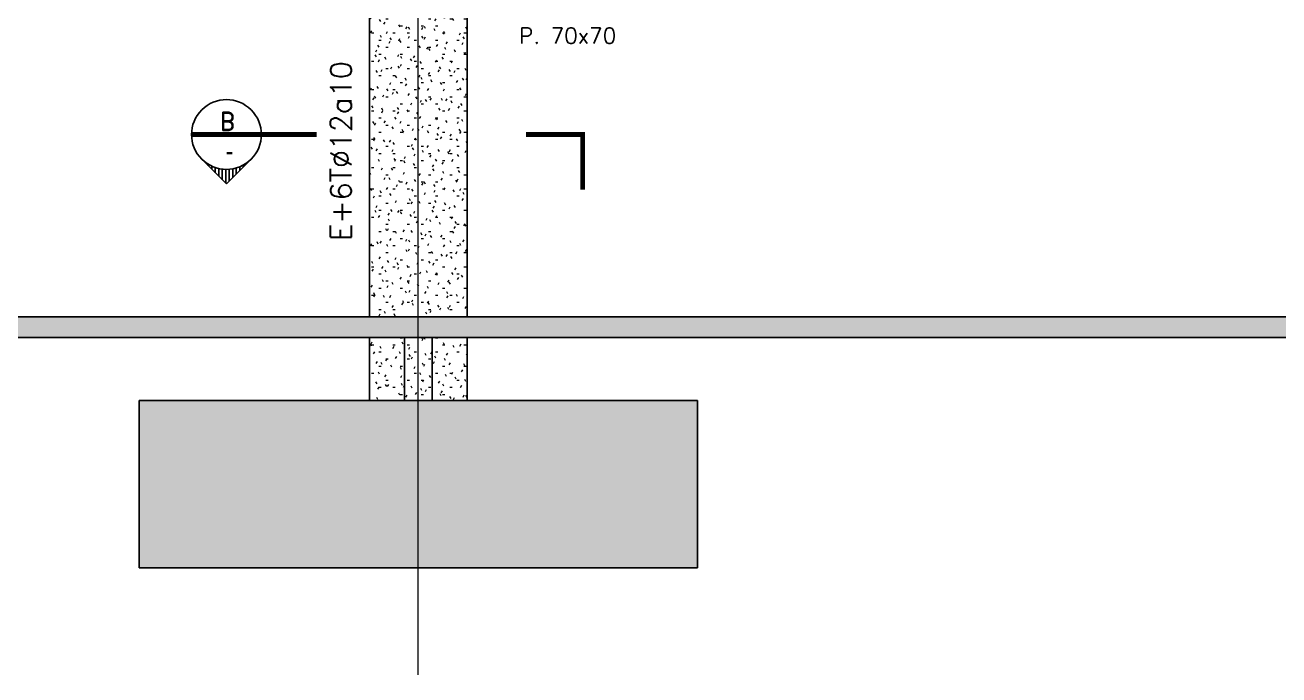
# Model space of a CAD drawing. Extents: x -9133 to 18268, y -11863 to 17290.
# Drawn here: x 1369 to 2267, y 1712 to 2177 of the extents above; entities that cross this region are included whole.
import ezdxf
from ezdxf.enums import TextEntityAlignment as Align

# ---------------------------------------------------------------- set-up
doc = ezdxf.new("R2010")
doc.units = 0
doc.header["$LTSCALE"] = 30
doc.header["$MEASUREMENT"] = 0
doc.linetypes.add('EJEG$0$RLE-PROYECCION', pattern=[0.71438, 0.47625, -0.23813])
doc.layers.get('0').update_dxf_attribs({"linetype": 'CONTINUOUS'})
doc.layers.add('EJEG$0$RLA-ACHURADO', color=30, linetype='EJEG$0$RLE-PROYECCION', lineweight=15, transparency=0.7)
for name, color, linetype, lineweight in [('EJEG$0$RLA-CONTORNO', 30, 'CONTINUOUS', 25), ('EJEG$0$RLA-EJES', 1, 'CONTINUOUS', 9), ('EJEG$0$RLA-TEXTOS-1', 9, 'CONTINUOUS', 9)]:
    doc.layers.add(name, color=color, linetype=linetype, lineweight=lineweight)
doc.layers.add('EJEG$0$RLA-CORTES', color=5, linetype='CONTINUOUS')
doc.layers.add('EJEG$0$RLA-TEXTOS-FE', color=9, linetype='CONTINUOUS')
doc.styles.add('EJEG$0$RomanD', font='romand.shx', dxfattribs={"height": 31.5})
doc.styles.add('EJEG$0$RomanS', font='romans.shx', dxfattribs={"height": 11.25})
doc.styles.add('EJEG$0$Standard', font='txt')
pattern_1 = [(0, (-424.688, -2039.478), (20.32, 5.08), [1.676, -13.564, 1.676, -13.564, -81.28]), (0, (-424.688, -2039.478), (20.32, 5.08), [-30.48, 1.676, -28.804, 1.676, -13.564, -35.56]), (0, (-424.688, -2039.478), (20.32, 5.08), [-76.2, 1.676, -8.484, 1.676, -23.724]), (120, (-417.068, -2036.938), (-14.559409, 15.057636), [1.676, -13.564, 1.676, -13.564, -81.28]), (120, (-417.068, -2036.938), (-14.559409, 15.057636), [-30.48, 1.676, -28.804, 1.676, -13.564, -35.56]), (120, (-417.068, -2036.938), (-14.559409, 15.057636), [-76.2, 1.676, -8.484, 1.676, -23.724]), (240, (-414.528, -2026.778), (-5.760591, -20.137636), [1.676, -13.564, 1.676, -13.564, -81.28]), (240, (-414.528, -2026.778), (-5.760591, -20.137636), [-30.48, 1.676, -28.804, 1.676, -13.564, -35.56]), (240, (-414.528, -2026.778), (-5.760591, -20.137636), [-76.2, 1.676, -8.484, 1.676, -23.724])]

# ---------------------------------------------------------------- blocks, each defined once
blk = doc.blocks.new('*X39')
at = {"color": 0}
for p, q in [((2590, 1330.49), (2590, 1340.36)), ((2592.5, 1330.42), (2592.5, 1338.86)), ((2580, 1328.19), (2580, 1330.36)), ((2582.5, 1329.19), (2582.5, 1332.86)), ((2585, 1329.89), (2585, 1335.36)), ((2587.5, 1330.32), (2587.5, 1337.86)), ((2595, 1330.09), (2595, 1336.36)), ((2597.5, 1329.5), (2597.5, 1333.86)), ((2600, 1328.62), (2600, 1331.36)), ((2575, 1325.12), (2575, 1325.36)), ((2577.5, 1326.85), (2577.5, 1327.86)), ((2602.5, 1327.43), (2602.5, 1328.86)), ((2605, 1325.87), (2605, 1326.36)), ((2607.5, 1323.83), (2607.5, 1323.86))]:
    blk.add_line(p, q, dxfattribs=at)
blk = doc.blocks.new('*U97')
at = {"layer": 'EJEG$0$RLA-CORTES', "color": 2, "linetype": 'Continuous'}
for p, q in [((-112.32, -17.68), (-94.64, -35.36)), ((-94.64, -35.36), (-76.97, -17.68))]:
    blk.add_line(p, q, dxfattribs=at)
at = {"layer": 'EJEG$0$RLA-CORTES', "color": 2, "linetype": 'Continuous', "const_width": 3.5}
blk.add_lwpolyline([(-119.64, 0), (-30, 0)], dxfattribs=at)
at = {"layer": 'EJEG$0$RLA-CORTES', "color": 2, "const_width": 3.51}
blk.add_lwpolyline([(160.47, -39.53), (160.47, 0), (120, 0)], dxfattribs=at)
at = {"layer": 'EJEG$0$RLA-CORTES', "color": 1, "linetype": 'Continuous'}
blk.add_arc((-94.64, 0), 25, 315, 225, dxfattribs=at)
at = {"layer": 'EJEG$0$RLA-CORTES', "color": 2, "linetype": 'Continuous'}
blk.add_arc((-94.64, 0), 25, 225, 315, dxfattribs=at)
at = {"layer": 'EJEG$0$RLA-CORTES', "color": 2, "linetype": 'Continuous', "xscale": -1, "rotation": 180}
blk.add_blockref('*X39', (-2685.14, 1305.5), dxfattribs=at)
at = {"layer": 'EJEG$0$RLA-CORTES', "color": 3, "linetype": 'Continuous', "style": 'EJEG$0$RomanD', "flags": 12}
blk.add_attdef('CORTE', text='', height=13, dxfattribs=at).set_placement((-93.94, 9.42), align=Align.MIDDLE_CENTER)
at = {"layer": 'EJEG$0$RLA-CORTES', "color": 3, "linetype": 'Continuous', "style": 'EJEG$0$Standard', "flags": 12}
blk.add_attdef('PLANO', text='', height=13, dxfattribs=at).set_placement((-92.47, -18.36), align=Align.CENTER)
at = {"layer": 'EJEG$0$RLA-CORTES', "color": 3, "linetype": 'Continuous', "style": 'EJEG$0$RomanD', "flags": 13}
blk.add_attdef('NUM', text='', height=13, dxfattribs=at).set_placement((-18.67, -47.91), align=Align.MIDDLE)
blk = doc.blocks.new('EJEG')
at = {"layer": 'EJEG$0$RLA-ACHURADO'}
h = blk.add_hatch(dxfattribs=at)
h.set_pattern_fill('SAND - DENSE', color=256, style=0, pattern_type=2)
h.set_pattern_definition(pattern_1)
h.paths.add_polyline_path([(-449.82, -401), (-444.82, -401), (-444.82, -20), (-449.82, -20), (-449.82, -85), (-509.82, -85), (-509.82, -20), (-514.82, -20), (-514.82, -401), (-509.82, -401)], flags=0)
h = blk.add_hatch(dxfattribs=at)
h.set_pattern_fill('SAND - DENSE', color=256, style=0, pattern_type=2)
h.set_pattern_definition(pattern_1)
h.paths.add_polyline_path([(-173.89, -416), (445.18, -416), (445.18, -401), (-1607.44, -401), (-1607.44, -416)])
h = blk.add_hatch(dxfattribs=at)
h.set_pattern_fill('SAND - DENSE', color=256, style=0, pattern_type=2)
h.set_pattern_definition(pattern_1)
h.paths.add_polyline_path([(-469.8, -461), (-444.82, -461), (-444.82, -416), (-469.8, -416), (-469.8, -448.37)], flags=0)
h.paths.add_polyline_path([(-514.82, -461), (-489.8, -461), (-489.8, -416), (-514.82, -416), (-514.82, -432.57)], flags=0)
h = blk.add_hatch(dxfattribs=at)
h.set_pattern_fill('SAND - DENSE', color=256, style=0, pattern_type=2)
h.set_pattern_definition(pattern_1)
h.paths.add_polyline_path([(-469.8, -461), (-469.8, -416), (-489.8, -416), (-489.8, -461)], flags=0)
h = blk.add_hatch(dxfattribs=at)
h.set_pattern_fill('SAND - DENSE', color=256, style=0, pattern_type=2)
h.set_pattern_definition(pattern_1)
h.paths.add_polyline_path([(-1004.8, -581), (-1004.8, -461), (-1404.8, -461), (-1404.8, -581)], flags=0)
h.paths.add_polyline_path([(-279.8, -581), (-279.8, -461), (-679.8, -461), (-679.8, -581)], flags=0)
at = {"layer": 'EJEG$0$RLA-CONTORNO'}
for p, q in [((-514.82, -401), (-514.82, -20)), ((-444.82, -20), (-444.82, -401)), ((445.18, -401), (-1605.86, -401)), ((-1219.82, -416), (-489.8, -416)), ((-514.82, -461), (-514.82, -416)), ((-489.8, -416), (-489.8, -461)), ((-469.8, -416), (-489.8, -416)), ((-469.8, -416), (-489.79, -416)), ((-469.8, -416), (425.18, -416)), ((-469.8, -461), (-469.8, -416)), ((-444.82, -416), (-444.82, -461)), ((-489.8, -461), (-679.8, -461)), ((-679.8, -461), (-679.8, -581)), ((-469.8, -461), (-489.8, -461)), ((-489.8, -461), (-469.8, -461)), ((-279.8, -461), (-469.8, -461)), ((-279.8, -581), (-279.8, -461)), ((-679.8, -581), (-279.8, -581))]:
    blk.add_line(p, q, dxfattribs=at)
at = {"layer": 'EJEG$0$RLA-EJES'}
blk.add_line((-479.82, -657.75), (-479.82, 1463), dxfattribs=at)
at = {"layer": 'EJEG$0$RLA-CORTES'}
ref = blk.add_blockref('*U97', (-522.57, -270.45), dxfattribs=at)
ref.add_attrib('CORTE', 'B', dxfattribs={"color": 3, "linetype": 'Continuous', "height": 13, "style": 'EJEG$0$RomanD'}).set_placement((-616.51, -261.03), align=Align.MIDDLE_CENTER)
ref.add_attrib('PLANO', '-', dxfattribs={"color": 3, "linetype": 'Continuous', "height": 13, "style": 'EJEG$0$Standard'}).set_placement((-615.04, -288.81), align=Align.CENTER)
at = {"layer": 'EJEG$0$RLA-TEXTOS-1', "insert": (-372.86, -199.59), "char_height": 11.25, "width": 129.8188, "attachment_point": 5, "line_spacing_factor": 0.983083, "style": 'EJEG$0$RomanS'}
blk.add_mtext('P. 70x70', dxfattribs=at)
at = {"layer": 'EJEG$0$RLA-TEXTOS-FE', "style": 'EJEG$0$RomanS'}
blk.add_text('E+6T∅12a10', height=15, rotation=90, dxfattribs=at).set_placement((-527.59, -346.51))

msp = doc.modelspace()

# ---------------------------------------------------------------- block references
msp.add_blockref('EJEG', (2130.72, 2369.47))

doc.saveas('drawing.dxf')
